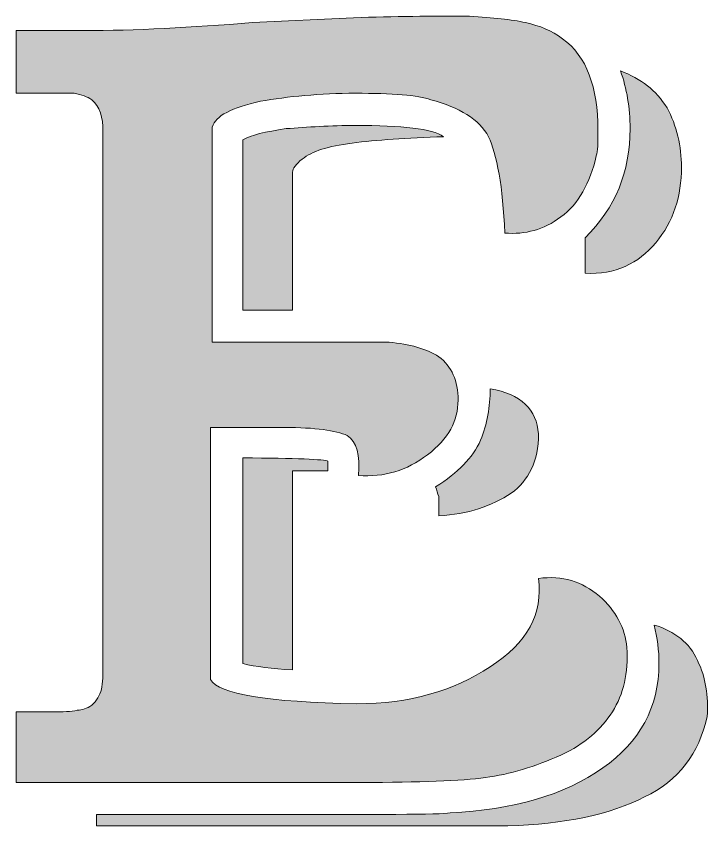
# Model space of a CAD drawing. Header units: inches. Extents: x -1.7 to 7.7, y -47.7 to -0.3.
# Drawn here: x 1.349 to 4.651, y -40.895 to -37.035 of the extents above; entities that cross this region are included whole.
import ezdxf

# ---------------------------------------------------------------- set-up
doc = ezdxf.new("R2010")
doc.units = ezdxf.units.IN
doc.header["$MEASUREMENT"] = 0
doc.layers.add('Layer 1', color=7, linetype='Continuous')

# ---------------------------------------------------------------- blocks, each defined once
blk = doc.blocks.new('block 2')
at = {"layer": 'Layer 1', "true_color": 0x231f20}
h = blk.add_hatch(color=250, dxfattribs=at)
h.dxf.hatch_style = 2
edge = h.paths.add_edge_path()
edge.add_spline(control_points=[(2.9655, -37.5554), (3.1877, -37.5554), (3.3332, -37.5707), (3.3868, -37.609), (3.2106, -37.6167), (3.0651, -37.6243), (2.9502, -37.6396), (2.8353, -37.655), (2.7587, -37.6779), (2.7128, -37.7162), (2.6822, -37.7392), (2.6668, -37.7622), (2.6668, -37.7775), (2.6668, -37.7775), (2.6668, -38.4362), (2.6668, -38.4362), (2.6668, -38.4362), (2.4294, -38.4362), (2.4294, -38.4362), (2.4294, -38.4362), (2.4294, -37.6243), (2.4294, -37.6243), (2.4677, -37.6013), (2.5366, -37.586), (2.6362, -37.5707), (2.7358, -37.5631), (2.8507, -37.5554), (2.9655, -37.5554)], knot_values=[0, 0, 0, 0, 1, 1, 1, 2, 2, 2, 3, 3, 3, 4, 4, 4, 5, 5, 5, 6, 6, 6, 7, 7, 7, 8, 8, 8, 9, 9, 9, 9], degree=3, periodic=1)
edge = h.paths.add_edge_path()
edge.add_spline(control_points=[(4.5969, -40.1059), (4.5586, -40.0216), (4.4897, -39.968), (4.3901, -39.9374), (4.4054, -39.9986), (4.4131, -40.0599), (4.4131, -40.1212), (4.4131, -40.328), (4.3212, -40.4965), (4.145, -40.619), (3.9612, -40.7492), (3.7161, -40.8182), (3.4174, -40.8335), (3.3715, -40.8411), (3.0728, -40.8411), (2.5213, -40.8411), (2.5213, -40.8411), (1.7324, -40.8411), (1.7324, -40.8411), (1.7324, -40.8411), (1.7324, -40.8947), (1.7324, -40.8947), (1.7324, -40.8947), (3.6931, -40.8947), (3.6931, -40.8947), (3.9612, -40.8871), (4.1833, -40.8411), (4.3442, -40.7569), (4.505, -40.6803), (4.6046, -40.5501), (4.6429, -40.3739), (4.6505, -40.2744), (4.6352, -40.1901), (4.5969, -40.1059)], knot_values=[0, 0, 0, 0, 1, 1, 1, 2, 2, 2, 3, 3, 3, 4, 4, 4, 5, 5, 5, 6, 6, 6, 7, 7, 7, 8, 8, 8, 9, 9, 9, 10, 10, 10, 11, 11, 11, 11], degree=3, periodic=1)
edge = h.paths.add_edge_path()
edge.add_spline(control_points=[(2.4294, -40.1212), (2.4907, -40.1365), (2.5673, -40.1442), (2.6668, -40.1518), (2.6668, -40.1518), (2.6668, -39.2021), (2.6668, -39.2021), (2.6668, -39.2021), (2.8353, -39.2021), (2.8353, -39.2021), (2.8353, -39.2021), (2.8353, -39.1561), (2.8353, -39.1561), (2.82, -39.1485), (2.6822, -39.1408), (2.4294, -39.1408), (2.4294, -39.1408), (2.4294, -40.1212), (2.4294, -40.1212)], knot_values=[0, 0, 0, 0, 1, 1, 1, 2, 2, 2, 3, 3, 3, 4, 4, 4, 5, 5, 5, 6, 6, 6, 6], degree=3, periodic=1)
edge = h.paths.add_edge_path()
edge.add_spline(control_points=[(4.0608, -38.0915), (4.0608, -38.0915), (4.0608, -38.26), (4.0608, -38.26), (4.2063, -38.2677), (4.3135, -38.2141), (4.3978, -38.1145), (4.482, -38.0149), (4.5203, -37.8924), (4.5203, -37.7545), (4.5203, -37.655), (4.4974, -37.5554), (4.4514, -37.4712), (4.3978, -37.3869), (4.3289, -37.3333), (4.2293, -37.295), (4.2599, -37.3792), (4.2752, -37.4712), (4.2752, -37.5707), (4.2752, -37.7775), (4.2063, -37.946), (4.0608, -38.0915)], knot_values=[0, 0, 0, 0, 1, 1, 1, 2, 2, 2, 3, 3, 3, 4, 4, 4, 5, 5, 5, 6, 6, 6, 7, 7, 7, 7], degree=3, periodic=1)
edge = h.paths.add_edge_path()
edge.add_spline(control_points=[(3.7085, -39.3093), (3.7927, -39.248), (3.8387, -39.1561), (3.8387, -39.0259), (3.831, -38.9111), (3.7544, -38.8345), (3.6089, -38.8115), (3.6089, -38.8957), (3.5936, -38.98), (3.563, -39.0566), (3.5247, -39.1408), (3.4557, -39.2098), (3.3485, -39.2787), (3.3562, -39.294), (3.3562, -39.3093), (3.3638, -39.3246), (3.3638, -39.3246), (3.3638, -39.4165), (3.3638, -39.4165), (3.5017, -39.4089), (3.6166, -39.3706), (3.7085, -39.3093)], knot_values=[0, 0, 0, 0, 1, 1, 1, 2, 2, 2, 3, 3, 3, 4, 4, 4, 5, 5, 5, 6, 6, 6, 7, 7, 7, 7], degree=3, periodic=1)
edge = h.paths.add_edge_path()
edge.add_spline(control_points=[(3.5859, -40.665), (3.7008, -40.6497), (3.8234, -40.6114), (3.9459, -40.5578), (4.0608, -40.5041), (4.1374, -40.4352), (4.191, -40.351), (4.2446, -40.2667), (4.2676, -40.1671), (4.2599, -40.0446), (4.2523, -39.9527), (4.2063, -39.8684), (4.1297, -39.7995), (4.0455, -39.7306), (3.9536, -39.6999), (3.8387, -39.7153), (3.8617, -39.8837), (3.7851, -40.0216), (3.6089, -40.1365), (3.4327, -40.2514), (3.2259, -40.3127), (2.9732, -40.3127), (2.5443, -40.305), (2.3145, -40.2667), (2.2762, -40.1978), (2.2762, -40.1978), (2.2762, -38.9953), (2.2762, -38.9953), (2.2762, -38.9953), (2.6285, -38.9953), (2.6285, -38.9953), (2.7741, -38.9953), (2.8736, -39.0106), (2.9273, -39.0336), (2.9732, -39.0642), (2.9885, -39.1255), (2.9809, -39.2251), (3.1034, -39.2327), (3.2106, -39.2021), (3.3102, -39.1255), (3.4098, -39.0489), (3.4557, -38.9647), (3.4557, -38.8651), (3.4557, -38.7732), (3.4251, -38.7043), (3.3638, -38.6583), (3.3025, -38.62), (3.2259, -38.597), (3.1264, -38.5894), (3.1264, -38.5894), (2.2839, -38.5894), (2.2839, -38.5894), (2.2839, -38.5894), (2.2839, -37.5631), (2.2839, -37.5631), (2.2992, -37.5094), (2.3758, -37.4712), (2.5137, -37.4405), (2.6439, -37.4175), (2.797, -37.4022), (2.9655, -37.4022), (3.1417, -37.4022), (3.2642, -37.4099), (3.3255, -37.4328), (3.4634, -37.4712), (3.5553, -37.5248), (3.6012, -37.609), (3.6395, -37.6933), (3.6702, -37.8464), (3.6778, -38.0685), (3.7774, -38.0762), (3.8617, -38.0532), (3.9459, -37.992), (4.0302, -37.9307), (4.0838, -37.8311), (4.1144, -37.7009), (4.1221, -37.6779), (4.1221, -37.6396), (4.1221, -37.5784), (4.1221, -37.3716), (4.0684, -37.2261), (3.9536, -37.1418), (3.8999, -37.1035), (3.8463, -37.0805), (3.7774, -37.0652), (3.7085, -37.0499), (3.6242, -37.0422), (3.5093, -37.0346), (3.3332, -37.0346), (3.1494, -37.0346), (2.9579, -37.0422), (2.9579, -37.0422), (2.4754, -37.0652), (2.4754, -37.0652), (2.1843, -37.0882), (1.9163, -37.1035), (1.6712, -37.1035), (1.6712, -37.1035), (1.3495, -37.1035), (1.3495, -37.1035), (1.3495, -37.1035), (1.3495, -37.4022), (1.3495, -37.4022), (1.3878, -37.4022), (1.4337, -37.4022), (1.4873, -37.4022), (1.4873, -37.4022), (1.6252, -37.4022), (1.6252, -37.4022), (1.6635, -37.4099), (1.6865, -37.4175), (1.7095, -37.4328), (1.7478, -37.4635), (1.7631, -37.5171), (1.7631, -37.586), (1.7631, -37.586), (1.7631, -40.0063), (1.7631, -40.0063), (1.7631, -40.0063), (1.7631, -40.1212), (1.7631, -40.1212), (1.7631, -40.1748), (1.7631, -40.2131), (1.7554, -40.2437), (1.7478, -40.2744), (1.7324, -40.2973), (1.7095, -40.3203), (1.6865, -40.3356), (1.6635, -40.3433), (1.6405, -40.3433), (1.6099, -40.351), (1.5716, -40.351), (1.5256, -40.351), (1.5256, -40.351), (1.3495, -40.351), (1.3495, -40.351), (1.3495, -40.351), (1.3495, -40.6879), (1.3495, -40.6879), (1.3495, -40.6879), (2.9962, -40.6879), (2.9962, -40.6879), (3.2719, -40.6879), (3.471, -40.6803), (3.5859, -40.665)], knot_values=[0, 0, 0, 0, 1, 1, 1, 2, 2, 2, 3, 3, 3, 4, 4, 4, 5, 5, 5, 6, 6, 6, 7, 7, 7, 8, 8, 8, 9, 9, 9, 10, 10, 10, 11, 11, 11, 12, 12, 12, 13, 13, 13, 14, 14, 14, 15, 15, 15, 16, 16, 16, 17, 17, 17, 18, 18, 18, 19, 19, 19, 20, 20, 20, 21, 21, 21, 22, 22, 22, 23, 23, 23, 24, 24, 24, 25, 25, 25, 26, 26, 26, 27, 27, 27, 28, 28, 28, 29, 29, 29, 30, 30, 30, 31, 31, 31, 32, 32, 32, 33, 33, 33, 34, 34, 34, 35, 35, 35, 36, 36, 36, 37, 37, 37, 38, 38, 38, 39, 39, 39, 40, 40, 40, 41, 41, 41, 42, 42, 42, 43, 43, 43, 44, 44, 44, 45, 45, 45, 46, 46, 46, 47, 47, 47, 48, 48, 48, 48], degree=3, periodic=1)
at = {"layer": 'Layer 1', "lineweight": 0}
for points, knots in [([(3.5859, -40.665), (3.7008, -40.6497), (3.8234, -40.6114), (3.9459, -40.5578), (4.0608, -40.5041), (4.1374, -40.4352), (4.191, -40.351), (4.2446, -40.2667), (4.2676, -40.1671), (4.2599, -40.0446), (4.2523, -39.9527), (4.2063, -39.8684), (4.1297, -39.7995), (4.0455, -39.7306), (3.9536, -39.6999), (3.8387, -39.7153), (3.8617, -39.8837), (3.7851, -40.0216), (3.6089, -40.1365), (3.4327, -40.2514), (3.2259, -40.3127), (2.9732, -40.3127), (2.5443, -40.305), (2.3145, -40.2667), (2.2762, -40.1978), (2.2762, -40.1978), (2.2762, -38.9953), (2.2762, -38.9953), (2.2762, -38.9953), (2.6285, -38.9953), (2.6285, -38.9953), (2.7741, -38.9953), (2.8736, -39.0106), (2.9273, -39.0336), (2.9732, -39.0642), (2.9885, -39.1255), (2.9809, -39.2251), (3.1034, -39.2327), (3.2106, -39.2021), (3.3102, -39.1255), (3.4098, -39.0489), (3.4557, -38.9647), (3.4557, -38.8651), (3.4557, -38.7732), (3.4251, -38.7043), (3.3638, -38.6583), (3.3025, -38.62), (3.2259, -38.597), (3.1264, -38.5894), (3.1264, -38.5894), (2.2839, -38.5894), (2.2839, -38.5894), (2.2839, -38.5894), (2.2839, -37.5631), (2.2839, -37.5631), (2.2992, -37.5094), (2.3758, -37.4712), (2.5137, -37.4405), (2.6439, -37.4175), (2.797, -37.4022), (2.9655, -37.4022), (3.1417, -37.4022), (3.2642, -37.4099), (3.3255, -37.4328), (3.4634, -37.4712), (3.5553, -37.5248), (3.6012, -37.609), (3.6395, -37.6933), (3.6702, -37.8464), (3.6778, -38.0685), (3.7774, -38.0762), (3.8617, -38.0532), (3.9459, -37.992), (4.0302, -37.9307), (4.0838, -37.8311), (4.1144, -37.7009), (4.1221, -37.6779), (4.1221, -37.6396), (4.1221, -37.5784), (4.1221, -37.3716), (4.0684, -37.2261), (3.9536, -37.1418), (3.8999, -37.1035), (3.8463, -37.0805), (3.7774, -37.0652), (3.7085, -37.0499), (3.6242, -37.0422), (3.5093, -37.0346), (3.3332, -37.0346), (3.1494, -37.0346), (2.9579, -37.0422), (2.9579, -37.0422), (2.4754, -37.0652), (2.4754, -37.0652), (2.1843, -37.0882), (1.9163, -37.1035), (1.6712, -37.1035), (1.6712, -37.1035), (1.3495, -37.1035), (1.3495, -37.1035), (1.3495, -37.1035), (1.3495, -37.4022), (1.3495, -37.4022), (1.3878, -37.4022), (1.4337, -37.4022), (1.4873, -37.4022), (1.4873, -37.4022), (1.6252, -37.4022), (1.6252, -37.4022), (1.6635, -37.4099), (1.6865, -37.4175), (1.7095, -37.4328), (1.7478, -37.4635), (1.7631, -37.5171), (1.7631, -37.586), (1.7631, -37.586), (1.7631, -40.0063), (1.7631, -40.0063), (1.7631, -40.0063), (1.7631, -40.1212), (1.7631, -40.1212), (1.7631, -40.1748), (1.7631, -40.2131), (1.7554, -40.2437), (1.7478, -40.2744), (1.7324, -40.2973), (1.7095, -40.3203), (1.6865, -40.3356), (1.6635, -40.3433), (1.6405, -40.3433), (1.6099, -40.351), (1.5716, -40.351), (1.5256, -40.351), (1.5256, -40.351), (1.3495, -40.351), (1.3495, -40.351), (1.3495, -40.351), (1.3495, -40.6879), (1.3495, -40.6879), (1.3495, -40.6879), (2.9962, -40.6879), (2.9962, -40.6879), (3.2719, -40.6879), (3.471, -40.6803), (3.5859, -40.665)], [0, 0, 0, 0, 1, 1, 1, 2, 2, 2, 3, 3, 3, 4, 4, 4, 5, 5, 5, 6, 6, 6, 7, 7, 7, 8, 8, 8, 9, 9, 9, 10, 10, 10, 11, 11, 11, 12, 12, 12, 13, 13, 13, 14, 14, 14, 15, 15, 15, 16, 16, 16, 17, 17, 17, 18, 18, 18, 19, 19, 19, 20, 20, 20, 21, 21, 21, 22, 22, 22, 23, 23, 23, 24, 24, 24, 25, 25, 25, 26, 26, 26, 27, 27, 27, 28, 28, 28, 29, 29, 29, 30, 30, 30, 31, 31, 31, 32, 32, 32, 33, 33, 33, 34, 34, 34, 35, 35, 35, 36, 36, 36, 37, 37, 37, 38, 38, 38, 39, 39, 39, 40, 40, 40, 41, 41, 41, 42, 42, 42, 43, 43, 43, 44, 44, 44, 45, 45, 45, 46, 46, 46, 47, 47, 47, 48, 48, 48, 48]), ([(4.0608, -38.0915), (4.0608, -38.0915), (4.0608, -38.26), (4.0608, -38.26), (4.2063, -38.2677), (4.3135, -38.2141), (4.3978, -38.1145), (4.482, -38.0149), (4.5203, -37.8924), (4.5203, -37.7545), (4.5203, -37.655), (4.4974, -37.5554), (4.4514, -37.4712), (4.3978, -37.3869), (4.3289, -37.3333), (4.2293, -37.295), (4.2599, -37.3792), (4.2752, -37.4712), (4.2752, -37.5707), (4.2752, -37.7775), (4.2063, -37.946), (4.0608, -38.0915)], [0, 0, 0, 0, 1, 1, 1, 2, 2, 2, 3, 3, 3, 4, 4, 4, 5, 5, 5, 6, 6, 6, 7, 7, 7, 7]), ([(2.9655, -37.5554), (3.1877, -37.5554), (3.3332, -37.5707), (3.3868, -37.609), (3.2106, -37.6167), (3.0651, -37.6243), (2.9502, -37.6396), (2.8353, -37.655), (2.7587, -37.6779), (2.7128, -37.7162), (2.6822, -37.7392), (2.6668, -37.7622), (2.6668, -37.7775), (2.6668, -37.7775), (2.6668, -38.4362), (2.6668, -38.4362), (2.6668, -38.4362), (2.4294, -38.4362), (2.4294, -38.4362), (2.4294, -38.4362), (2.4294, -37.6243), (2.4294, -37.6243), (2.4677, -37.6013), (2.5366, -37.586), (2.6362, -37.5707), (2.7358, -37.5631), (2.8507, -37.5554), (2.9655, -37.5554)], [0, 0, 0, 0, 1, 1, 1, 2, 2, 2, 3, 3, 3, 4, 4, 4, 5, 5, 5, 6, 6, 6, 7, 7, 7, 8, 8, 8, 9, 9, 9, 9]), ([(3.7085, -39.3093), (3.7927, -39.248), (3.8387, -39.1561), (3.8387, -39.0259), (3.831, -38.9111), (3.7544, -38.8345), (3.6089, -38.8115), (3.6089, -38.8957), (3.5936, -38.98), (3.563, -39.0566), (3.5247, -39.1408), (3.4557, -39.2098), (3.3485, -39.2787), (3.3562, -39.294), (3.3562, -39.3093), (3.3638, -39.3246), (3.3638, -39.3246), (3.3638, -39.4165), (3.3638, -39.4165), (3.5017, -39.4089), (3.6166, -39.3706), (3.7085, -39.3093)], [0, 0, 0, 0, 1, 1, 1, 2, 2, 2, 3, 3, 3, 4, 4, 4, 5, 5, 5, 6, 6, 6, 7, 7, 7, 7]), ([(2.4294, -40.1212), (2.4907, -40.1365), (2.5673, -40.1442), (2.6668, -40.1518), (2.6668, -40.1518), (2.6668, -39.2021), (2.6668, -39.2021), (2.6668, -39.2021), (2.8353, -39.2021), (2.8353, -39.2021), (2.8353, -39.2021), (2.8353, -39.1561), (2.8353, -39.1561), (2.82, -39.1485), (2.6822, -39.1408), (2.4294, -39.1408), (2.4294, -39.1408), (2.4294, -40.1212), (2.4294, -40.1212)], [0, 0, 0, 0, 1, 1, 1, 2, 2, 2, 3, 3, 3, 4, 4, 4, 5, 5, 5, 6, 6, 6, 6]), ([(4.5969, -40.1059), (4.5586, -40.0216), (4.4897, -39.968), (4.3901, -39.9374), (4.4054, -39.9986), (4.4131, -40.0599), (4.4131, -40.1212), (4.4131, -40.328), (4.3212, -40.4965), (4.145, -40.619), (3.9612, -40.7492), (3.7161, -40.8182), (3.4174, -40.8335), (3.3715, -40.8411), (3.0728, -40.8411), (2.5213, -40.8411), (2.5213, -40.8411), (1.7324, -40.8411), (1.7324, -40.8411), (1.7324, -40.8411), (1.7324, -40.8947), (1.7324, -40.8947), (1.7324, -40.8947), (3.6931, -40.8947), (3.6931, -40.8947), (3.9612, -40.8871), (4.1833, -40.8411), (4.3442, -40.7569), (4.505, -40.6803), (4.6046, -40.5501), (4.6429, -40.3739), (4.6505, -40.2744), (4.6352, -40.1901), (4.5969, -40.1059)], [0, 0, 0, 0, 1, 1, 1, 2, 2, 2, 3, 3, 3, 4, 4, 4, 5, 5, 5, 6, 6, 6, 7, 7, 7, 8, 8, 8, 9, 9, 9, 10, 10, 10, 11, 11, 11, 11])]:
    blk.add_open_spline(points, degree=3, knots=knots, dxfattribs=at)

msp = doc.modelspace()

# ---------------------------------------------------------------- block references
at = {"layer": 'Layer 1'}
msp.add_blockref('block 2', (0, 0), dxfattribs=at)

doc.saveas('drawing.dxf')
